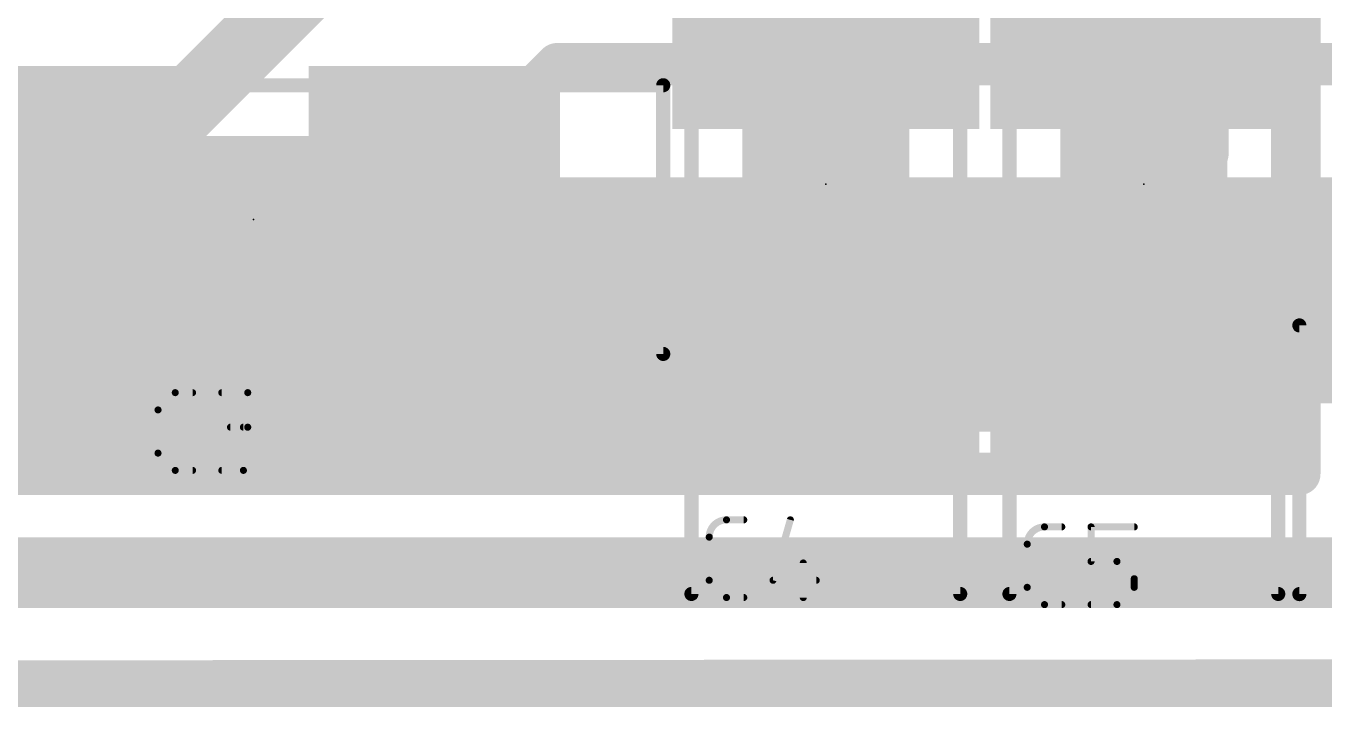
# Model space of a CAD drawing. Extents: x 121.2 to 197.3, y 1.3 to 32.2.
# Drawn here: x 145.664 to 150.33, y 11.862 to 14.311 of the extents above; entities that cross this region are included whole.
import ezdxf

# ---------------------------------------------------------------- set-up
doc = ezdxf.new("R2010")
doc.units = 0
for name, color, linetype in [('1', 12, 'CONTINUOUS'), ('101', 190, 'CONTINUOUS'), ('114', 253, 'CONTINUOUS'), ('16', 132, 'CONTINUOUS'), ('20', 31, 'CONTINUOUS'), ('21', 253, 'CONTINUOUS'), ('23', 53, 'CONTINUOUS'), ('29', 253, 'CONTINUOUS'), ('31', 253, 'CONTINUOUS'), ('35', 253, 'CONTINUOUS'), ('39', 12, 'CONTINUOUS'), ('51', 253, 'CONTINUOUS')]:
    doc.layers.add(name, color=color, linetype=linetype)

# ---------------------------------------------------------------- blocks, each defined once
blk = doc.blocks.new('RECT')
blk.add_solid([(-0.5, -0.5), (0.5, -0.5), (-0.5, 0.5), (0.5, 0.5)])

msp = doc.modelspace()

# ---------------------------------------------------------------- linework, layer by layer
at = {"layer": '1'}
for points, const_width in [([(150.241, 12.7), (150.241, 17.145)], 0.1524), ([(145.8318, 13.6144), (146.6954, 14.478)], 0.254), ([(148.5392, 14.3914), (148.5392, 14.1986)], 0.1524), ([(149.6822, 14.3914), (149.5044, 14.2136)], 0.1524), ([(149.5044, 14.2136), (149.5044, 14.1732)], 0.1524), ([(147.5741, 14.1732), (147.1318, 13.7309)], 0.1524), ([(148.5646, 14.1732), (147.5741, 14.1732)], 0.1524), ([(148.5392, 14.1986), (148.5646, 14.1732)], 0.1524), ([(149.5044, 14.1732), (148.5646, 14.1732)], 0.1524), ([(150.5458, 14.1732), (149.5044, 14.1732)], 0.1524), ([(145.8318, 13.6144), (145.527, 13.9192)], 0.1524), ([(147.1318, 13.6144), (147.1318, 13.7309)], 0.1524), ([(148.5392, 13.0914), (148.5392, 13.0302)], 0.508), ([(148.5542, 13.1064), (149.6672, 13.1064)], 0.508), ([(148.5392, 13.0914), (148.5542, 13.1064)], 0.1524), ([(148.5392, 13.0914), (148.5392, 12.8778)], 0.1524), ([(149.6672, 13.1064), (149.6822, 13.0914)], 0.1524), ([(148.5392, 12.8778), (144.003, 12.8778)], 0.254), ([(135.0772, 12.7), (150.241, 12.7)], 0.1524), ([(150.6578, 12.3444), (135.9662, 12.3444)], 0.254)]:
    msp.add_lwpolyline(points, dxfattribs=dict(at, const_width=const_width))
for points, const_width in [([(149.5425, 14.2136, 1), (149.4663, 14.2136)], 0.0762), ([(149.4775, 14.2405, 1), (149.5313, 14.1867)], 0.0762), ([(147.5741, 14.2113, 1), (147.5741, 14.1351)], 0.0762), ([(147.601, 14.1463, 1), (147.5472, 14.2001)], 0.0762), ([(148.5011, 14.1986, 1), (148.5773, 14.1986)], 0.0762), ([(148.5661, 14.2255, 1), (148.5123, 14.1717)], 0.0762), ([(148.5646, 14.2113, 1), (148.5646, 14.1351)], 0.0762), ([(148.5377, 14.1463, 1), (148.5915, 14.2001)], 0.0762), ([(148.5646, 14.1351, 1), (148.5646, 14.2113)], 0.0762), ([(149.5044, 14.2113, 1), (149.5044, 14.1351)], 0.0762), ([(149.5044, 14.1351, 1), (149.5044, 14.2113)], 0.0762), ([(149.4663, 14.1732, 1), (149.5425, 14.1732)], 0.0762), ([(147.1699, 13.7309, 1), (147.0937, 13.7309)], 0.0762), ([(147.1049, 13.7579, 1), (147.1587, 13.704)], 0.0762), ([(145.7869, 13.6593, 1), (145.8767, 13.5695)], 0.127), ([(145.8049, 13.5875, 1), (145.8587, 13.6413)], 0.0762), ([(147.0937, 13.6144, 1), (147.1699, 13.6144)], 0.0762), ([(148.6662, 13.0914, 1), (148.4122, 13.0914)], 0.254), ([(148.5542, 13.2334, 1), (148.5542, 12.9794)], 0.254), ([(149.6672, 12.9794, 1), (149.6672, 13.2334)], 0.254), ([(148.4122, 13.0302, 1), (148.6662, 13.0302)], 0.254), ([(148.5773, 13.0914, 1), (148.5011, 13.0914)], 0.0762), ([(148.5811, 13.0795, 1), (148.5273, 13.1333)], 0.0762), ([(149.6941, 13.1333, 1), (149.6403, 13.0795)], 0.0762), ([(148.5123, 13.1183, 1), (148.5661, 13.0645)], 0.0762), ([(149.6553, 13.0645, 1), (149.7091, 13.1183)], 0.0762), ([(148.5392, 12.8143, 1), (148.5392, 12.9413)], 0.127), ([(148.5011, 12.8778, 1), (148.5773, 12.8778)], 0.0762), ([(150.2029, 12.7, 1), (150.2791, 12.7)], 0.0762), ([(150.241, 12.6619, 1), (150.241, 12.7381)], 0.0762)]:
    msp.add_lwpolyline(points, format="xyb", dxfattribs=dict(at, const_width=const_width))
at = {"layer": '101', "const_width": 0.1524}
msp.add_lwpolyline([(162.052, 11.938), (142.494, 11.938)], dxfattribs=at)
at = {"layer": '114'}
for points, const_width in [([(146.201, 12.9921, 0.4142), (146.1389, 12.93)], 0.0254), ([(146.201, 12.9985, 1), (146.201, 12.9858)], 0.0127), ([(146.201, 12.9858, 1), (146.201, 12.9984)], 0.0127), ([(146.2631, 12.9858, 1), (146.2631, 12.9985)], 0.0127), ([(146.3683, 12.9985, 1), (146.3683, 12.9858)], 0.0127), ([(146.4614, 12.8679, 1), (146.4614, 12.9921)], 0.0254), ([(146.4614, 12.9985, 1), (146.4614, 12.9858)], 0.0127), ([(146.4614, 12.9858, 1), (146.4614, 12.9985)], 0.0127), ([(146.1453, 12.93, 1), (146.1326, 12.93)], 0.0127), ([(146.1326, 12.93, 1), (146.1453, 12.93)], 0.0127), ([(146.3994, 12.8743, 1), (146.3994, 12.8616)], 0.0127), ([(146.4459, 12.8743, 1), (146.4459, 12.8616)], 0.0127), ([(146.4459, 12.7127, 1), (146.4459, 12.8679)], 0.0254), ([(146.4614, 12.8743, 1), (146.4614, 12.8616)], 0.0127), ([(146.4614, 12.8616, 1), (146.4614, 12.8743)], 0.0127), ([(146.1389, 12.7748, 0.4142), (146.201, 12.7127)], 0.0254), ([(146.1453, 12.7748, 1), (146.1326, 12.7748)], 0.0127), ([(146.1326, 12.7748, 1), (146.1453, 12.7748)], 0.0127), ([(146.201, 12.719, 1), (146.201, 12.7064)], 0.0127), ([(146.201, 12.7064, 1), (146.201, 12.719)], 0.0127), ([(146.2631, 12.7064, 1), (146.2631, 12.719)], 0.0127), ([(146.3683, 12.719, 1), (146.3683, 12.7064)], 0.0127), ([(146.4459, 12.719, 1), (146.4459, 12.7064)], 0.0127), ([(146.4459, 12.7064, 1), (146.4459, 12.719)], 0.0127), ([(148.1822, 12.5349, 0.4142), (148.1201, 12.4728)], 0.0254), ([(148.1822, 12.5412, 1), (148.1822, 12.5286)], 0.0127), ([(148.1822, 12.5286, 1), (148.1822, 12.5412)], 0.0127), ([(148.2443, 12.5286, 1), (148.2443, 12.5412)], 0.0127), ([(148.4177, 12.5332, 1), (148.4055, 12.5366)], 0.0127), ([(149.3252, 12.5095, 0.4142), (149.2631, 12.4474)], 0.0254), ([(149.3252, 12.5159, 1), (149.3252, 12.5032)], 0.0127), ([(149.3252, 12.5032, 1), (149.3252, 12.5158)], 0.0127), ([(149.3873, 12.5032, 1), (149.3873, 12.5159)], 0.0127), ([(149.4925, 12.5159, 1), (149.4925, 12.5032)], 0.0127), ([(149.4989, 12.5095, 1), (149.4862, 12.5095)], 0.0127), ([(149.6477, 12.5032, 1), (149.6477, 12.5159)], 0.0127), ([(148.1265, 12.4728, 1), (148.1138, 12.4728)], 0.0127), ([(148.1138, 12.4728, 1), (148.1265, 12.4728)], 0.0127), ([(149.2695, 12.4474, 1), (149.2568, 12.4474)], 0.0127), ([(149.2568, 12.4474, 1), (149.2695, 12.4474)], 0.0127), ([(148.4645, 12.3797, 1), (148.4518, 12.3797)], 0.0127), ([(149.4925, 12.3917, 1), (149.4925, 12.379)], 0.0127), ([(149.4862, 12.3853, 1), (149.4989, 12.3853)], 0.0127), ([(149.6477, 12.3232, 0.4142), (149.5856, 12.3853)], 0.0254), ([(149.5856, 12.3917, 1), (149.5856, 12.379)], 0.0127), ([(149.5856, 12.379, 1), (149.5856, 12.3917)], 0.0127), ([(148.1201, 12.3176, 0.4142), (148.1822, 12.2555)], 0.0254), ([(148.1265, 12.3176, 1), (148.1138, 12.3176)], 0.0127), ([(148.1138, 12.3176, 1), (148.1265, 12.3176)], 0.0127), ([(148.3495, 12.3239, 1), (148.3495, 12.3112)], 0.0127), ([(148.3434, 12.3193, 1), (148.3556, 12.3158)], 0.0127), ([(148.5047, 12.3112, 1), (148.5047, 12.3239)], 0.0127), ([(149.6541, 12.3232, 1), (149.6414, 12.3232)], 0.0127), ([(149.6414, 12.3232, 1), (149.6541, 12.3232)], 0.0127), ([(149.2631, 12.2922, 0.4142), (149.3252, 12.2301)], 0.0254), ([(149.2695, 12.2922, 1), (149.2568, 12.2922)], 0.0127), ([(149.2568, 12.2922, 1), (149.2695, 12.2922)], 0.0127), ([(149.5856, 12.2301, 0.4142), (149.6477, 12.2922)], 0.0254), ([(149.6541, 12.2922, 1), (149.6414, 12.2922)], 0.0127), ([(149.6414, 12.2922, 1), (149.6541, 12.2922)], 0.0127), ([(148.1822, 12.2619, 1), (148.1822, 12.2492)], 0.0127), ([(148.1822, 12.2492, 1), (148.1822, 12.2619)], 0.0127), ([(148.2443, 12.2492, 1), (148.2443, 12.2619)], 0.0127), ([(148.4518, 12.2555, 1), (148.4645, 12.2555)], 0.0127), ([(149.3252, 12.2364, 1), (149.3252, 12.2238)], 0.0127), ([(149.3252, 12.2238, 1), (149.3252, 12.2364)], 0.0127), ([(149.3873, 12.2238, 1), (149.3873, 12.2364)], 0.0127), ([(149.4925, 12.2364, 1), (149.4925, 12.2238)], 0.0127), ([(149.5856, 12.2364, 1), (149.5856, 12.2238)], 0.0127), ([(149.5856, 12.2238, 1), (149.5856, 12.2364)], 0.0127)]:
    msp.add_lwpolyline(points, format="xyb", dxfattribs=dict(at, const_width=const_width))
at = {"layer": '114', "const_width": 0.0254}
for points in [[(146.201, 12.9921), (146.2631, 12.9921)], [(146.3683, 12.9921), (146.4614, 12.9921)], [(146.1389, 12.7748), (146.1389, 12.93)], [(146.4614, 12.8679), (146.3994, 12.8679)], [(146.2631, 12.7127), (146.201, 12.7127)], [(146.3683, 12.7127), (146.4459, 12.7127)], [(148.1822, 12.5349), (148.2443, 12.5349)], [(148.4116, 12.5349), (148.3495, 12.3176)], [(149.3252, 12.5095), (149.3873, 12.5095)], [(149.4925, 12.3853), (149.4925, 12.5095)], [(149.4925, 12.5095), (149.6477, 12.5095)], [(148.1201, 12.3176), (148.1201, 12.4728)], [(149.2631, 12.2922), (149.2631, 12.4474)], [(148.4582, 12.3797), (148.4582, 12.2555)], [(149.5856, 12.3853), (149.4925, 12.3853)], [(148.3495, 12.3176), (148.5047, 12.3176)], [(149.6477, 12.2922), (149.6477, 12.3232)], [(148.2443, 12.2555), (148.1822, 12.2555)], [(149.3873, 12.2301), (149.3252, 12.2301)], [(149.4925, 12.2301), (149.5856, 12.2301)]]:
    msp.add_lwpolyline(points, dxfattribs=at)
at = {"layer": '16'}
for points, const_width in [([(150.0378, 17.0942), (150.0378, 14.1732)], 0.1524), ([(150.0378, 14.1732), (150.5458, 14.1732)], 0.1524), ([(135.001, 13.3604), (154.1526, 13.3604)], 0.8128)]:
    msp.add_lwpolyline(points, dxfattribs=dict(at, const_width=const_width))
at = {"layer": '16', "const_width": 0.0762}
for points in [[(150.0378, 14.2113, 1), (150.0378, 14.1351)], [(149.9997, 14.1732, 1), (150.0759, 14.1732)]]:
    msp.add_lwpolyline(points, format="xyb", dxfattribs=at)
at = {"layer": '20', "const_width": 0.1524}
msp.add_lwpolyline([(196.2412, 11.988), (122.5296, 11.938)], dxfattribs=at)
at = {"layer": '21', "const_width": 0.1524}
for points in [[(149.9108, 13.851), (149.9108, 14.359)], [(150.1648, 14.105), (149.6568, 14.105)]]:
    msp.add_lwpolyline(points, dxfattribs=at)
at = {"layer": '21', "const_width": 0.0762}
for points in [[(149.6568, 14.1431, 1), (149.6568, 14.0669)], [(150.1648, 14.0669, 1), (150.1648, 14.1431)], [(149.8727, 13.851, 1), (149.9489, 13.851)]]:
    msp.add_lwpolyline(points, format="xyb", dxfattribs=at)
at = {"layer": '23'}
for p in [(148.5392, 13.7414), (149.6822, 13.7414), (146.4818, 13.6144)]:
    msp.add_point(p, dxfattribs=at)
at = {"layer": '39', "const_width": 0.0508}
for points in [[(148.0562, 12.2684), (148.0562, 15.2144)], [(149.0222, 15.2144), (149.0222, 12.2684)], [(149.1992, 12.2684), (149.1992, 15.2144)], [(150.1652, 15.2144), (150.1652, 12.2684)], [(145.0088, 14.0974), (147.9548, 14.0974)], [(147.9548, 14.0974), (147.9548, 13.1314)], [(150.2412, 13.2338), (153.1872, 13.2338)], [(150.2412, 12.2678), (150.2412, 13.2338)], [(147.9548, 13.1314), (145.0088, 13.1314)], [(149.0222, 12.2684), (148.0562, 12.2684)], [(150.1652, 12.2684), (149.1992, 12.2684)], [(153.1872, 12.2678), (150.2412, 12.2678)]]:
    msp.add_lwpolyline(points, dxfattribs=at)
at = {"layer": '39', "const_width": 0.0254}
for points in [[(147.9675, 14.0974, 1), (147.9421, 14.0974)], [(147.9548, 14.0847, 1), (147.9548, 14.1101)], [(150.2412, 13.2465, 1), (150.2412, 13.2211)], [(150.2539, 13.2338, 1), (150.2285, 13.2338)], [(147.9421, 13.1314, 1), (147.9675, 13.1314)], [(147.9548, 13.1187, 1), (147.9548, 13.1441)], [(148.0562, 12.2811, 1), (148.0562, 12.2557)], [(148.0435, 12.2684, 1), (148.0689, 12.2684)], [(149.0095, 12.2684, 1), (149.0349, 12.2684)], [(149.0222, 12.2557, 1), (149.0222, 12.2811)], [(149.1992, 12.2811, 1), (149.1992, 12.2557)], [(149.1865, 12.2684, 1), (149.2119, 12.2684)], [(150.1525, 12.2684, 1), (150.1779, 12.2684)], [(150.1652, 12.2557, 1), (150.1652, 12.2811)], [(150.2412, 12.2805, 1), (150.2412, 12.2551)], [(150.2285, 12.2678, 1), (150.2539, 12.2678)]]:
    msp.add_lwpolyline(points, format="xyb", dxfattribs=at)
at = {"layer": '51', "const_width": 0.1524}
for points in [[(148.3152, 13.4964), (148.3152, 13.9864)], [(148.7632, 13.9864), (148.7632, 13.4964)], [(149.4582, 13.4964), (149.4582, 13.9864)], [(149.9062, 13.9864), (149.9062, 13.4964)], [(146.2368, 13.8384), (146.7268, 13.8384)], [(146.7268, 13.3904), (146.2368, 13.3904)]]:
    msp.add_lwpolyline(points, dxfattribs=at)
at = {"layer": '51', "const_width": 0.0762}
for points in [[(148.3533, 13.9864, 1), (148.2771, 13.9864)], [(148.8013, 13.9864, 1), (148.7251, 13.9864)], [(149.4963, 13.9864, 1), (149.4201, 13.9864)], [(149.9443, 13.9864, 1), (149.8681, 13.9864)], [(146.2368, 13.8765, 1), (146.2368, 13.8003)], [(146.7268, 13.8003, 1), (146.7268, 13.8765)], [(148.2771, 13.4964, 1), (148.3533, 13.4964)], [(148.7251, 13.4964, 1), (148.8013, 13.4964)], [(149.4201, 13.4964, 1), (149.4963, 13.4964)], [(149.8681, 13.4964, 1), (149.9443, 13.4964)], [(146.2368, 13.4285, 1), (146.2368, 13.3523)], [(146.7268, 13.3523, 1), (146.7268, 13.4285)]]:
    msp.add_lwpolyline(points, format="xyb", dxfattribs=at)

# ---------------------------------------------------------------- block references
at = {"layer": '1', "xscale": 0.7, "yscale": 0.9, "rotation": 90}
for p in [(148.5392, 14.3914), (149.6822, 14.3914), (148.5392, 13.0914), (149.6822, 13.0914)]:
    msp.add_blockref('RECT', p, dxfattribs=at)
at = {"layer": '1', "xscale": 0.7, "yscale": 0.9}
for p in [(145.8318, 13.6144), (147.1318, 13.6144)]:
    msp.add_blockref('RECT', p, dxfattribs=at)
at = {"layer": '29', "xscale": 0.9032, "yscale": 1.1032, "rotation": 90}
for p in [(148.5392, 14.3914), (149.6822, 14.3914), (148.5392, 13.0914), (149.6822, 13.0914)]:
    msp.add_blockref('RECT', p, dxfattribs=at)
at = {"layer": '29', "xscale": 0.9032, "yscale": 1.1032}
for p in [(145.8318, 13.6144), (147.1318, 13.6144)]:
    msp.add_blockref('RECT', p, dxfattribs=at)
at = {"layer": '31', "xscale": 0.7, "yscale": 0.9, "rotation": 90}
for p in [(148.5392, 14.3914), (149.6822, 14.3914), (148.5392, 13.0914), (149.6822, 13.0914)]:
    msp.add_blockref('RECT', p, dxfattribs=at)
at = {"layer": '31', "xscale": 0.7, "yscale": 0.9}
for p in [(145.8318, 13.6144), (147.1318, 13.6144)]:
    msp.add_blockref('RECT', p, dxfattribs=at)
at = {"layer": '35', "xscale": 0.3998, "yscale": 0.6}
msp.add_blockref('RECT', (146.4818, 13.6144), dxfattribs=at)
at = {"layer": '35', "xscale": 0.3998, "yscale": 0.6, "rotation": 90}
for p in [(148.5392, 13.7414), (149.6822, 13.7414)]:
    msp.add_blockref('RECT', p, dxfattribs=at)
at = {"layer": '51', "xscale": 0.3, "yscale": 0.5999, "rotation": 90}
for p in [(148.544, 14.1502), (149.687, 14.1502), (148.544, 13.3374), (149.687, 13.3374)]:
    msp.add_blockref('RECT', p, dxfattribs=at)
at = {"layer": '51', "xscale": 0.3, "yscale": 0.5999}
for p in [(146.0778, 13.6096), (146.8906, 13.6096)]:
    msp.add_blockref('RECT', p, dxfattribs=at)

doc.saveas('drawing.dxf')
